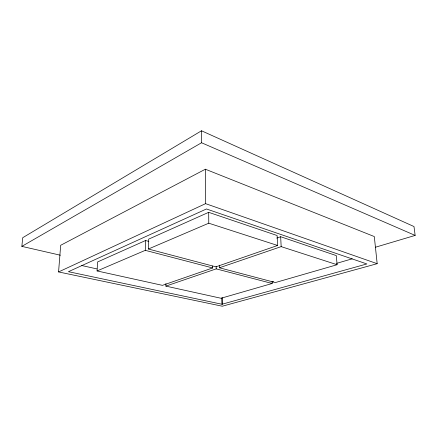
<?xml version="1.0" encoding="UTF-8"?>
<svg xmlns="http://www.w3.org/2000/svg" width="437" height="437" viewBox="0 0 437 437"><rect width="100%" height="100%" fill="white"/><g stroke="black" fill="none" stroke-linecap="round" stroke-linejoin="round"><path stroke-width="0.66" d="M272.06 281.559L272.147 283.487L221.002 298.263L165.874 286.115L165.918 283.553M148.389 249.019L148.656 239.143L208.684 212.327L277.118 235.527L277.599 245.474L215.883 266.843L148.389 249.019L208.777 223.203L277.599 245.474M145.57 240.519L97.593 261.954L97.08 270.945L145.286 250.341L145.57 240.519L148.859 241.421M58.569 271.945L60.677 245.294L205.368 169.217L374.301 236.554L377.175 263.686L222.296 306.217L58.569 271.945L205.592 203.647L377.175 263.686M60.382 255.219L21.85 246.375L22.735 237.695L201.506 130.783L413.992 226.541L415.15 235.417L375.317 247.271M21.85 246.375L201.555 142.762L415.15 235.417M276.829 238.105L280.663 236.728L336.332 255.607L337.085 264.724L275.381 282.553L219.423 267.777L219.385 265.188M212.661 266.007L212.677 267.952L162.417 285.35L97.08 270.945M165.874 286.115L216.217 268.875L272.147 283.487M219.423 267.777L281.166 246.626L337.085 264.724M272.289 282.078L273.6 281.701M336.474 263.396L352.195 258.819M221.974 304.25L366.862 263.953L206.455 208.973L68.44 271.688L221.974 304.25L221.881 298.121M81.714 265.521L96.992 268.93M145.286 250.341L212.677 267.952M280.663 236.728L281.166 246.626M222.16 297.537L222.264 304.212M216.184 266.297L216.217 268.875M208.684 212.327L208.777 223.203M205.368 169.217L205.592 203.647M201.506 130.783L201.555 142.762"/></g></svg>
